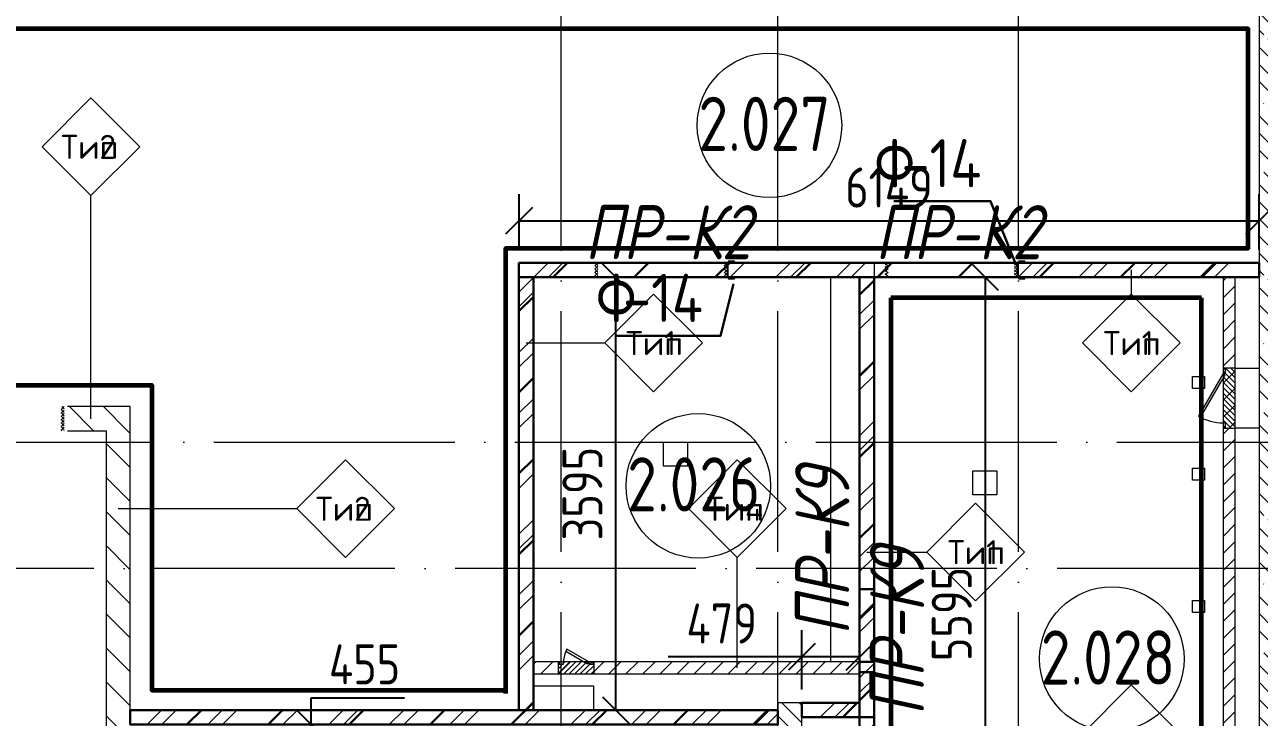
# Model space of a CAD drawing. Header units: millimetres. Extents: x -592259 to 288321, y -552984 to 293768.
# Drawn here: x 154953 to 165209, y -68595 to -62843 of the extents above; entities that cross this region are included whole.
import ezdxf

# ---------------------------------------------------------------- set-up
doc = ezdxf.new("R2010")
doc.units = ezdxf.units.MM
doc.linetypes.add('ADSK_Линия сетки', pattern=[2500, 2000, -250, 0, -250])
doc.layers.get('Defpoints').update_dxf_attribs({"color": 250})
for name, color, linetype, lineweight in [('0.2) Кирп 3.1 вып', 30, 'Continuous', 30), ('0.2) Кирпич 3 вып', 30, 'Continuous', 30), ('2.3)Фарх 3 выполн.', 160, 'Continuous', 30), ('3.3) Перемычки 3 выполн', 5, 'Continuous', 30), ('4.2) Штук 4 вып', 6, 'Continuous', 60), ('A-AREA-____-IDEN', 250, 'Continuous', 9), ('A-DETL-GENF-OTLN', 250, 'Continuous', 5), ('A-DOOR-____-MCUT', 250, 'Continuous', 5), ('A-DOOR-____-OTLN', 250, 'Continuous', 5), ('A-FLOR-____-OTLN', 250, 'Continuous', 9), ('A-WALL-____-IDEN', 250, 'Continuous', 9), ('A-WALL-____-MCUT', 250, 'Continuous', 13), ('A-WALL-____-PATT', 250, 'Continuous', 13), ('S-COLS-____-MCUT', 250, 'Continuous', 25), ('S-COLS-____-OTLN', 250, 'Continuous', 9), ('S-GRID-____-OTLN', 250, 'Continuous', 9)]:
    doc.layers.add(name, color=color, linetype=linetype, lineweight=lineweight)
doc.styles.add('GOST Common_1', font='', dxfattribs={"width": 0.9, "height": 250})
doc.styles.add('ISOCPEUR', font='isocpeur.ttf', dxfattribs={"width": 0.8, "height": 100})
doc.styles.add('ISOCPEUR_3', font='isocpeur.ttf', dxfattribs={"height": 250})
doc.styles.add('ISOCPEUR_I_3', font='ГОСТ тип А.ttf', dxfattribs={"width": 0.9, "height": 100})
doc.styles.get("Standard").update_dxf_attribs({"font": 'ГОСТ тип А.ttf'})
doc.styles.get('GOST Common_1').set_extended_font_data('GOST Common')
doc.dimstyles.new('А3', dxfattribs={"dimtxt": 333, "dimasz": 222, "dimexe": 222, "dimexo": 111, "dimgap": 111, "dimtad": 1, "dimtoh": 1, "dimdec": 0, "dimrnd": 0.0015, "dimzin": 0, "dimdsep": 46, "dimtxsty": 'Standard', "dimblk": 'OBLIQUE', "dimcen": 0, "dimclrd": 7, "dimclre": 7, "dimclrt": 7, "dimadec": 0, "dimazin": 0, "dimtfac": 1, "dimtdec": 0, "dimtofl": 0, "dimtmove": 0, "dimatfit": 3, "dimfxl": 1, "dimtolj": 1, "dimtzin": 0, "dimarcsym": 0})
pattern_1 = [(135, (28708.77, -120984.93), (-141.42136, -141.42136), [])]
pattern_2 = [(45, (28708.77, -120984.93), (-251.4472, 251.4472), []), (45, (28708.77, -120603.93), (-251.4472, 251.4472), [])]
pattern_3 = [(45, (28708.77, -120984.93), (-70.71068, 70.71068), [])]
pattern_4 = [(135, (1751.41, 124.685), (-14.14214, -14.14214), []), (225, (1751.41, 124.685), (14.14214, -14.14214), [])]
pattern_5 = [(45, (-371.384, 124.685), (-14.1421, 14.1421), []), (135, (-371.384, 124.685), (-14.1421, -14.1421), [])]
pattern_6 = [(135, (28708.77, -120984.93), (-142.5612, -142.5612), []), (135, (28851.33, -120984.93), (-142.5612, -142.5612), [252.016, -50.403, 3.353, -47.05])]
pattern_7 = [(45, (125, 0), (-22.6274, 22.6274), [])]

# ---------------------------------------------------------------- blocks, each defined once
blk = doc.blocks.new('Дверь_СКБ_1Ст_Внутренняя - Д-3п_1100x2100h_С_У мужской_ С_У женский-41848194-АР1_Кладочный план 2 этажа С2и3')
at = {"layer": 'A-DOOR-____-OTLN'}
h = blk.add_hatch(dxfattribs=at)
h.set_pattern_fill('FP_20', color=256, style=0, pattern_type=2)
h.set_pattern_definition([(45, (-371.384, 164.685), (-14.1421, 14.1421), []), (135, (-371.384, 164.685), (-14.1421, -14.1421), [])])
h.paths.add_polyline_path([(-512.5, 100), (-537.5, 100), (-537.5, -100), (-512.5, -100)])
h = blk.add_hatch(dxfattribs=at)
h.set_pattern_fill('FP_19', color=256, style=0, pattern_type=2)
h.set_pattern_definition([(135, (1751.41, 164.685), (-14.14214, -14.14214), []), (225, (1751.41, 164.685), (14.14214, -14.14214), [])])
h.paths.add_polyline_path([(562.5, 100), (537.5, 100), (537.5, -100), (562.5, -100)])
blk = doc.blocks.new('Дверь_СКБ_1Ст_Внутренняя - Д-32л_1100x2100h_Душ-V4-АР1_Кладочный план 2 этажа С2и3')
at = {"layer": 'A-DOOR-____-OTLN'}
h = blk.add_hatch(dxfattribs=at)
h.set_pattern_fill('FP_24', color=256, style=0, pattern_type=2)
h.set_pattern_definition(pattern_5)
h.paths.add_polyline_path([(-512.5, -60), (-512.5, 60), (-537.5, 60), (-537.5, -60)])
h = blk.add_hatch(dxfattribs=at)
h.set_pattern_fill('FP_23', color=256, style=0, pattern_type=2)
h.set_pattern_definition(pattern_4)
h.paths.add_polyline_path([(562.5, -60), (562.5, 60), (537.5, 60), (537.5, -60)])
blk = doc.blocks.new('Дверь_СКБ_1Ст_Внутренняя - Д-32л_1100x2100h_Душ-42648193-АР1_Кладочный план 2 этажа С2и3')
at = {"layer": 'A-DOOR-____-OTLN'}
h = blk.add_hatch(dxfattribs=at)
h.set_pattern_fill('FP_24', color=256, style=0, pattern_type=2)
h.set_pattern_definition(pattern_5)
h.paths.add_polyline_path([(-537.5, 60), (-537.5, -60), (-512.5, -60), (-512.5, 60)])
h = blk.add_hatch(dxfattribs=at)
h.set_pattern_fill('FP_23', color=256, style=0, pattern_type=2)
h.set_pattern_definition(pattern_4)
h.paths.add_polyline_path([(562.5, 60), (537.5, 60), (537.5, -60), (562.5, -60)])
blk = doc.blocks.new('ADSK_КолоннаНесущая_Швеллер_Гнутый_ГОСТ 8278-83 - 140х60х5_таб_1-V53-АР1_Кладочный план 2 этажа С2и3')
at = {"layer": 'S-COLS-____-MCUT'}
for p, q in [((-11.2, -58), (-11.2, 58)), ((43.8, 70), (-4.2, 70)), ((13.8, 65), (43.8, 65)), ((43.8, 65), (43.8, 70)), ((-4.2, -70), (43.8, -70)), ((43.8, -65), (13.8, -65)), ((43.8, -70), (43.8, -65))]:
    blk.add_line(p, q, dxfattribs=at)
for centre, radius, start, end in [((-4.2, 58), 12, 169.3934, 180), ((-4.2, 58), 7, 161.81725, 180), ((-4.2, 58), 12, 90, 115.6066), ((-4.2, -58), 12, 180, 190.6066), ((-4.2, -58), 7, 180, 198.18275), ((-4.2, -58), 12, 244.3934, 270)]:
    blk.add_arc(centre, radius, start, end, dxfattribs=at)
blk = doc.blocks.new('АР_Люк - ЛРС_ВК_300х400_внутренний_RAL 9003-V63-АР1_Кладочный план 2 этажа С2и3')
at = {"layer": 'A-DOOR-____-OTLN'}
h = blk.add_hatch(dxfattribs=at)
h.set_pattern_fill('FP_88', color=256, style=0, pattern_type=2)
h.set_pattern_definition(pattern_7)
h.paths.add_polyline_path([(275, -50), (275, 50), (-25, 50), (-25, -50)])
at = {"layer": 'A-DETL-GENF-OTLN'}
for p, q in [((275, 50), (-25, 50)), ((-25, 50), (-25, -50)), ((275, -50), (275, 50)), ((-25, -50), (275, -50))]:
    blk.add_line(p, q, dxfattribs=at)
at = {"layer": 'A-DOOR-____-MCUT'}
for p, q in [((48, 155), (38, 138)), ((38, 138), (220, 33)), ((230, 50), (48, 155)), ((20, 50), (-15, 50)), ((-15, 50), (-15, 30)), ((-15, 30), (20, 30)), ((20, 30), (20, 50)), ((220, 33), (230, 50)), ((265, 50), (230, 50)), ((230, 50), (230, 30)), ((230, 30), (265, 30)), ((265, 30), (265, 50))]:
    blk.add_line(p, q, dxfattribs=at)
blk.add_arc((230, 50), 210, 150, 180, dxfattribs=at)
blk = doc.blocks.new('АР_Люк - ЛРС_ВК_500х400_наружный_NCS S 1000-N-42736189-АР1_Кладочный план 2 этажа С2и3')
at = {"layer": 'A-DOOR-____-OTLN'}
h = blk.add_hatch(dxfattribs=at)
h.set_pattern_fill('FP_88', color=256, style=0, pattern_type=2)
h.set_pattern_definition(pattern_7)
h.paths.add_polyline_path([(375, 50), (-125, 50), (-125, -50), (375, -50)])
at = {"layer": 'A-DETL-GENF-OTLN'}
for p, q in [((375, 50), (-125, 50)), ((-125, 50), (-125, -50)), ((375, -50), (375, 50)), ((-125, -50), (375, -50))]:
    blk.add_line(p, q, dxfattribs=at)
at = {"layer": 'A-DOOR-____-MCUT'}
for p, q in [((-25, 255), (-35, 238)), ((-35, 238), (320, 33)), ((330, 50), (-25, 255)), ((-80, 50), (-115, 50)), ((-115, 50), (-115, 30)), ((-115, 30), (-80, 30)), ((-80, 30), (-80, 50)), ((320, 33), (330, 50)), ((365, 50), (330, 50)), ((330, 50), (330, 30)), ((330, 30), (365, 30)), ((365, 30), (365, 50))]:
    blk.add_line(p, q, dxfattribs=at)
blk.add_arc((330, 50), 410, 150, 180, dxfattribs=at)
blk = doc.blocks.new('AAR_СКБ_Марка_Помещения_мал - Номер-28977439-АР1_Кладочный план 2 этажа С2и3')
at = {"layer": 'A-AREA-____-IDEN'}
blk.add_circle((-0.028, 0), 3, dxfattribs=at)
blk = doc.blocks.new('ADSK_Марка_Стена - Типоразмер_ADSK_Марка-30564887-АР1_Кладочный план 2 этажа С2и3')
at = {"layer": 'A-WALL-____-IDEN'}
for p, q in [((-0.16, 4.37), (-4.21, 0.31)), ((3.9, 0.31), (-0.16, 4.37)), ((-4.21, 0.31), (-0.16, -3.74)), ((-0.16, -3.74), (3.9, 0.31))]:
    blk.add_line(p, q, dxfattribs=at)
blk = doc.blocks.new('_Oblique')
at = {"color": 0, "linetype": 'ByBlock', "lineweight": -2}
blk.add_line((-0.5, -0.5), (0.5, 0.5), dxfattribs=at)
blk = doc.blocks.new('*D5528')
at = {"color": 7, "lineweight": -2, "transparency": 16777216}
for p, q in [((157332, -68655), (157332, -68433)), ((157332, -68433), (158109, -68433)), ((157848, -68655), (157110, -68655)), ((157332, -69110), (157332, -68655)), ((157848, -69110), (157110, -69110))]:
    blk.add_line(p, q, dxfattribs=at)
at = {"layer": 'Defpoints', "color": 0, "transparency": 16777216}
for p in [(157332, -68655), (157959, -68655), (157959, -69110)]:
    blk.add_point(p, dxfattribs=at)
at = {"color": 7, "lineweight": -2, "transparency": 16777216, "xscale": 222, "yscale": 222, "zscale": 222}
for p, rotation in [((157332, -68655), 90), ((157332, -69110), 270)]:
    blk.add_blockref('_Oblique', p, dxfattribs=dict(at, rotation=rotation))
at = {"color": 7, "transparency": 16777216, "insert": (157776, -68155), "char_height": 333, "attachment_point": 5}
blk.add_mtext('\\A1;455', dxfattribs=at)
blk = doc.blocks.new('*D5530')
at = {"color": 7, "lineweight": -2, "transparency": 16777216}
for p, q in [((159290, -64940), (160085, -64940)), ((159863, -68535), (159863, -64940)), ((159290, -68535), (160085, -68535))]:
    blk.add_line(p, q, dxfattribs=at)
at = {"layer": 'Defpoints', "color": 0, "transparency": 16777216}
for p in [(159179, -64940), (159863, -64940), (159179, -68535)]:
    blk.add_point(p, dxfattribs=at)
at = {"color": 7, "lineweight": -2, "transparency": 16777216, "xscale": 222, "yscale": 222, "zscale": 222}
for p, rotation in [((159863, -64940), 90), ((159863, -68535), 270)]:
    blk.add_blockref('_Oblique', p, dxfattribs=dict(at, rotation=rotation))
at = {"color": 7, "transparency": 16777216, "insert": (159586, -66737), "char_height": 333, "attachment_point": 5, "rotation": 90}
blk.add_mtext('\\A1;3595', dxfattribs=at)
blk = doc.blocks.new('*D5531')
at = {"color": 7, "lineweight": -2, "transparency": 16777216}
for p, q in [((159059, -64709), (159059, -64250)), ((165207, -64709), (165207, -64250)), ((159059, -64472), (165207, -64472))]:
    blk.add_line(p, q, dxfattribs=at)
at = {"layer": 'Defpoints', "color": 0, "transparency": 16777216}
for p in [(165207, -64472), (159059, -64820), (165207, -64820)]:
    blk.add_point(p, dxfattribs=at)
at = {"color": 7, "lineweight": -2, "transparency": 16777216, "xscale": 222, "yscale": 222, "zscale": 222, "rotation": 180}
blk.add_blockref('_Oblique', (159059, -64472), dxfattribs=at)
at = {"color": 7, "lineweight": -2, "transparency": 16777216, "xscale": 222, "yscale": 222, "zscale": 222}
blk.add_blockref('_Oblique', (165207, -64472), dxfattribs=at)
at = {"color": 7, "transparency": 16777216, "insert": (162133, -64195), "char_height": 333, "attachment_point": 5}
blk.add_mtext('\\A1;6149', dxfattribs=at)
blk = doc.blocks.new('*D5532')
at = {"color": 7, "lineweight": -2, "transparency": 16777216}
for p, q in [((162120, -64940), (163154, -64940)), ((162932, -64940), (162932, -70535)), ((162120, -70535), (163154, -70535))]:
    blk.add_line(p, q, dxfattribs=at)
at = {"layer": 'Defpoints', "color": 0, "transparency": 16777216}
for p in [(162009, -64940), (162009, -70535), (162932, -70535)]:
    blk.add_point(p, dxfattribs=at)
at = {"color": 7, "lineweight": -2, "transparency": 16777216, "xscale": 222, "yscale": 222, "zscale": 222}
for p, rotation in [((162932, -64940), 90), ((162932, -70535), 270)]:
    blk.add_blockref('_Oblique', p, dxfattribs=dict(at, rotation=rotation))
at = {"color": 7, "transparency": 16777216, "insert": (162654, -67737), "char_height": 333, "attachment_point": 5, "rotation": 90}
blk.add_mtext('\\A1;5595', dxfattribs=at)
blk = doc.blocks.new('*D5533')
at = {"color": 7, "lineweight": -2, "transparency": 16777216}
for p, q in [((161409, -68364), (161409, -67871)), ((161889, -68364), (161889, -67871)), ((161409, -68093), (160299, -68093)), ((161889, -68093), (161409, -68093))]:
    blk.add_line(p, q, dxfattribs=at)
at = {"layer": 'Defpoints', "color": 0, "transparency": 16777216}
for p in [(161409, -68093), (161409, -68475), (161889, -68475)]:
    blk.add_point(p, dxfattribs=at)
at = {"color": 7, "lineweight": -2, "transparency": 16777216, "xscale": 222, "yscale": 222, "zscale": 222, "rotation": 180}
blk.add_blockref('_Oblique', (161409, -68093), dxfattribs=at)
at = {"color": 7, "lineweight": -2, "transparency": 16777216, "xscale": 222, "yscale": 222, "zscale": 222}
blk.add_blockref('_Oblique', (161889, -68093), dxfattribs=at)
at = {"color": 7, "transparency": 16777216, "insert": (160743, -67816), "char_height": 333, "attachment_point": 5}
blk.add_mtext('\\A1;479', dxfattribs=at)

msp = doc.modelspace()

# ---------------------------------------------------------------- hatches: boundary and pattern name
at = {"layer": '0.2) Кирпич 3 вып'}
h = msp.add_hatch(dxfattribs=at)
h.set_pattern_fill('ANSI31', color=256, scale=150)
h.paths.add_polyline_path([(159058.7515, -64819.933), (165207.2722, -64819.933), (165207.2722, -64939.933), (159058.7515, -64939.933)])
h.paths.add_polyline_path([(161409.2787, -68474.9347), (161888.7722, -68474.9347), (161888.7722, -68594.9347), (161409.2787, -68594.9347)])
h.paths.add_polyline_path([(161888.7722, -64939.933), (162008.7722, -64939.933), (162008.7722, -70534.9336), (161888.7722, -70534.9336)])
h.paths.add_polyline_path([(159058.7515, -68534.9347), (159178.7515, -68534.9347), (159178.7515, -64939.933), (159058.7515, -64939.933)])
h.paths.add_polyline_path([(155829.7509, -68534.9347), (161208.7503, -68534.9347), (161208.7503, -68654.9347), (155829.7509, -68654.9347)])
h.paths.add_polyline_path([(157958.7515, -69109.9342), (158078.7515, -69109.9342), (158078.7515, -68654.9347), (157958.7515, -68654.9347)])
h.paths.add_polyline_path([(157958.7515, -71737.4347), (158078.7503, -71737.4347), (158078.7503, -69509.9347), (157958.7515, -69509.9347)])
h.paths.add_polyline_path([(144549.7718, -67569.9347), (144669.7718, -67569.9347), (144669.7718, -62609.9347), (144549.7718, -62609.9347)])
h.paths.add_polyline_path([(143953.7722, -67569.9347), (152658.7718, -67569.9347), (152658.7718, -67689.9347), (143953.7722, -67689.9347)])
h.paths.add_polyline_path([(143953.7722, -71734.9336), (143833.7722, -71734.9336), (143833.7722, -67569.9347), (143953.7722, -67569.9347)])
h.paths.add_polyline_path([(146588.7728, -69109.9342), (146708.7728, -69109.9342), (146708.7728, -67689.9347), (146588.7728, -67689.9347)])
h.paths.add_polyline_path([(146588.7728, -71409.9347), (146708.7503, -71409.9347), (146708.7503, -69509.9343), (146588.7728, -69509.9343)])
at = {"layer": 'A-WALL-____-PATT', "lineweight": 15}
h = msp.add_hatch(dxfattribs=at)
h.set_pattern_fill('FP_40', color=256, style=0, pattern_type=2)
h.set_pattern_definition(pattern_6)
h.paths.add_polyline_path([(165407.2722, -70889.9336), (165407.2722, -62209.9342), (165207.2722, -62209.9342), (165207.2722, -70889.9336)])
h = msp.add_hatch(dxfattribs=at)
h.set_pattern_fill('FP_12', color=256, style=0, pattern_type=2)
h.set_pattern_definition(pattern_2)
h.paths.add_polyline_path([(159058.7515, -68534.9347), (159178.7515, -68534.9347), (159178.7515, -64819.933), (159058.7515, -64819.933), (159058.7515, -68074.9441)])
h = msp.add_hatch(dxfattribs=at)
h.set_pattern_fill('FP_12', color=256, style=0, pattern_type=2)
h.set_pattern_definition(pattern_2)
h.paths.add_polyline_path([(160818.7722, -64939.933), (161888.7722, -64939.933), (161888.7722, -64819.933), (160788.7722, -64819.933), (160788.7722, -64939.933)])
h.paths.add_polyline_path([(159178.7515, -64939.933), (159688.7722, -64939.933), (159688.7722, -64819.933), (159178.7515, -64819.933)])
h = msp.add_hatch(dxfattribs=at)
h.set_pattern_fill('FP_12', color=256, style=0, pattern_type=2)
h.set_pattern_definition(pattern_2)
h.paths.add_polyline_path([(162008.7722, -70534.9336), (162008.7722, -69299.9347), (161988.7722, -69299.9347), (161988.7722, -69264.9347), (162008.7722, -69264.9347), (161991.4517, -69254.9347), (162008.7722, -69224.9347), (162008.7722, -68854.9347), (161988.7722, -68854.9347), (161988.7722, -68819.9347), (162008.7722, -68819.9347), (162008.7722, -64819.933), (161888.7722, -64819.933), (161888.7722, -70534.9336)])
h = msp.add_hatch(dxfattribs=at)
h.set_pattern_fill('FP_12', color=256, style=0, pattern_type=2)
h.set_pattern_definition(pattern_2)
h.paths.add_polyline_path([(164955.3124, -64939.933), (165208.7503, -64939.933), (165208.7503, -64819.933), (163200.7722, -64819.933), (163200.7722, -64939.933), (163530.8395, -64939.933)])
h.paths.add_polyline_path([(162070.7722, -64939.933), (162100.7722, -64939.933), (162100.7722, -64819.933), (162008.7722, -64819.933), (162008.7722, -64939.933)])
h = msp.add_hatch(dxfattribs=at)
h.set_pattern_fill('FP_16', color=94, style=0, pattern_type=2)
h.set_pattern_definition(pattern_3)
h.paths.add_polyline_path([(164908.7722, -71737.4347), (165008.7722, -71737.4347), (165008.7722, -64939.933), (164908.7722, -64939.933), (164908.7722, -65704.9342), (164928.7722, -65704.9342), (164928.7722, -65739.9342), (164908.7722, -65739.9342), (164926.0928, -65749.9342), (164908.7722, -65779.9342), (164908.7722, -66149.9342), (164928.7722, -66149.9342), (164928.7722, -66184.9342), (164908.7722, -66184.9342), (164908.7722, -71447.4347), (164928.7722, -71447.4347), (164928.7722, -71482.4347), (164908.7722, -71482.4347), (164926.0928, -71492.4347), (164908.7722, -71522.4347), (164908.7722, -71692.4347), (164928.7722, -71692.4347), (164928.7722, -71727.4347), (164908.7722, -71727.4347)])
h = msp.add_hatch(dxfattribs=at)
h.set_pattern_fill('FP_1', color=256, style=0, pattern_type=2)
h.set_pattern_definition(pattern_1)
h.paths.add_polyline_path([(152858.7718, -66214.9336), (154179.5173, -66214.9336), (154179.5173, -66014.9336), (152858.7718, -66014.9336)])
h.paths.add_polyline_path([(155829.7509, -66214.9336), (155829.7509, -66014.9336), (155279.5173, -66014.9336), (155279.5173, -66214.9336), (155629.7509, -66214.9336)])
h = msp.add_hatch(dxfattribs=at)
h.set_pattern_fill('FP_1', color=256, style=0, pattern_type=2)
h.set_pattern_definition(pattern_1)
h.paths.add_polyline_path([(155629.7509, -71937.4347), (155829.7509, -71937.4347), (155829.7509, -66214.9336), (155629.7509, -66214.9336), (155629.7509, -68074.9441)])
h = msp.add_hatch(dxfattribs=at)
h.set_pattern_fill('FP_16', color=94, style=0, pattern_type=2)
h.set_pattern_definition(pattern_3)
h.paths.add_polyline_path([(161888.7722, -68234.9347), (161888.7722, -68134.9347), (159673.7515, -68134.9347), (159673.7515, -68154.9347), (159638.7515, -68154.9347), (159638.7515, -68134.9347), (159628.7515, -68152.2553), (159598.7515, -68134.9347), (159428.7515, -68134.9347), (159428.7515, -68154.9347), (159393.7515, -68154.9347), (159393.7515, -68134.9347), (159178.7515, -68134.9347), (159178.7515, -68234.9347), (160681.8938, -68234.9347)])
h = msp.add_hatch(dxfattribs=at)
h.set_pattern_fill('FP_40', color=256, style=0, pattern_type=2)
h.set_pattern_definition(pattern_6)
h.paths.add_polyline_path([(161208.7503, -71737.4347), (161408.7503, -71737.4347), (161408.7503, -68474.9316), (161208.7503, -68474.9316), (161208.7503, -70090.9251)])
h = msp.add_hatch(dxfattribs=at)
h.set_pattern_fill('FP_12', color=256, style=0, pattern_type=2)
h.set_pattern_definition(pattern_2)
h.paths.add_polyline_path([(161888.7722, -68594.9347), (161888.7722, -68474.9347), (161409.2787, -68474.9347), (161409.2787, -68594.9347)])
h = msp.add_hatch(dxfattribs=at)
h.set_pattern_fill('FP_12', color=256, style=0, pattern_type=2)
h.set_pattern_definition(pattern_2)
h.paths.add_polyline_path([(161208.7503, -68654.9347), (161208.7503, -68534.9347), (155829.7509, -68534.9347), (155829.7509, -68654.9347), (160681.8938, -68654.9347)])

# ---------------------------------------------------------------- linework, layer by layer
at = {"layer": '0.2) Кирп 3.1 вып'}
for points in [[(159058.7515, -64819.933), (165207.2722, -64819.933), (165207.2722, -64939.933), (159058.7515, -64939.933)], [(159058.7515, -68534.9347), (159178.7515, -68534.9347), (159178.7515, -64939.933), (159058.7515, -64939.933)], [(161888.7722, -64939.933), (162008.7722, -64939.933), (162008.7722, -70534.9336), (161888.7722, -70534.9336)], [(161409.2787, -68474.9347), (161888.7722, -68474.9347), (161888.7722, -68594.9347), (161409.2787, -68594.9347)], [(155829.7509, -68534.9347), (161208.7503, -68534.9347), (161208.7503, -68654.9347), (155829.7509, -68654.9347)]]:
    msp.add_lwpolyline(points, close=True, dxfattribs=at)
at = {"layer": '2.3)Фарх 3 выполн.'}
for points in [[(163187.9849, -64839.6283), (162976.8853, -64307.5994), (162873.3036, -64307.5994), (162173.3036, -64307.5994)], [(160840.1324, -64995.0009), (160732.9554, -65426.3513), (160560.3192, -65426.3513), (159860.3192, -65426.3513)]]:
    msp.add_lwpolyline(points, dxfattribs=at)
at = {"layer": '3.3) Перемычки 3 выполн'}
for points in [[(161888.7722, -68134.9347), (162008.7722, -68134.9347), (162008.7722, -67530.6218), (161888.7722, -67530.6218)], [(162008.7722, -68219.2417), (161888.7722, -68219.2417), (161888.7722, -68594.9347), (162008.7722, -68594.9347)]]:
    msp.add_lwpolyline(points, close=True, dxfattribs=at)
at = {"layer": '4.2) Штук 4 вып'}
for p, q in [((164728.2625, -65110.9669), (162148.7486, -65110.9669)), ((162148.7486, -65110.9669), (162148.7486, -70362.187)), ((164728.2625, -70362.187), (164728.2625, -65110.9669))]:
    msp.add_line(p, q, dxfattribs=at)
msp.add_lwpolyline([(158948.6881, -68398.2949), (158948.6881, -64698.0042), (165116.1796, -64698.0042), (165116.1796, -62875.9046), (153122.9388, -62875.9046), (153122.9388, -65837.903), (156008.6667, -65837.903), (156008.6667, -68370.2885), (158948.6881, -68370.2885)], dxfattribs=at)
at = {"layer": 'A-FLOR-____-OTLN'}
for p, q in [((161648.7722, -68134.9347), (161648.7722, -64939.933)), ((165008.7722, -65694.9342), (165207.2722, -65694.9342)), ((164653.7503, -65864.9342), (164653.7503, -65764.9342)), ((164653.7503, -65764.9342), (164753.7503, -65764.9342)), ((164753.7503, -65764.9342), (164753.7503, -65864.9342)), ((164753.7503, -65864.9342), (164653.7503, -65864.9342)), ((165207.2722, -66194.9342), (165008.7722, -66194.9342)), ((160258.7732, -66509.9342), (160258.7732, -66309.9342)), ((160258.7732, -66309.9342), (160458.7732, -66309.9342)), ((160458.7732, -66309.9342), (160458.7732, -66509.9342)), ((160458.7732, -66509.9342), (160258.7732, -66509.9342)), ((162827.7734, -66746.9342), (162827.7734, -66546.9342)), ((162827.7734, -66546.9342), (163027.7734, -66546.9342)), ((163027.7734, -66546.9342), (163027.7734, -66746.9342)), ((164653.7503, -66624.9342), (164653.7503, -66524.9342)), ((164653.7503, -66524.9342), (164753.7503, -66524.9342)), ((164753.7503, -66524.9342), (164753.7503, -66624.9342)), ((164753.7503, -66624.9342), (164653.7503, -66624.9342)), ((163027.7734, -66746.9342), (162827.7734, -66746.9342)), ((164653.7503, -67724.9342), (164653.7503, -67624.9342)), ((164653.7503, -67624.9342), (164753.7503, -67624.9342)), ((164753.7503, -67624.9342), (164753.7503, -67724.9342)), ((164753.7503, -67724.9342), (164653.7503, -67724.9342)), ((159178.7515, -68334.9347), (159678.6912, -68334.9347)), ((159678.6912, -68334.9347), (159678.6912, -68534.9347))]:
    msp.add_line(p, q, dxfattribs=at)
at = {"layer": 'A-WALL-____-IDEN'}
for p, q in [((155502.3629, -66114.9336), (155502.3629, -64261.5498)), ((164145.4008, -64879.933), (164145.4008, -65079.8697)), ((159118.7515, -65485.5866), (159772.1688, -65485.5866)), ((155729.7509, -66861.5262), (157212.8067, -66861.5262)), ((160872.5348, -68184.9347), (160872.5348, -67267.2431)), ((161948.7722, -67222.2093), (162446.732, -67222.2093))]:
    msp.add_line(p, q, dxfattribs=at)
at = {"layer": 'A-WALL-____-MCUT', "color": 7, "lineweight": 15}
for p, q in [((165207.2722, -62209.9342), (165207.2722, -71089.9336)), ((159658.7722, -64819.933), (159058.7515, -64819.933)), ((159058.7515, -64819.933), (159058.7515, -68534.9347)), ((162070.7722, -64819.933), (160818.7722, -64819.933)), ((162008.7722, -64819.933), (162008.7722, -68819.9347)), ((165208.7503, -64819.933), (163230.7722, -64819.933)), ((165208.7503, -64939.933), (165208.7503, -64819.933)), ((159178.7515, -64939.933), (159658.7722, -64939.933)), ((159178.7515, -68534.9347), (159178.7515, -64939.933)), ((160818.7722, -64939.933), (161888.7722, -64939.933)), ((161888.7722, -64939.933), (161888.7722, -68474.9347)), ((162008.7722, -64939.933), (162070.7722, -64939.933)), ((163230.7722, -64939.933), (165208.7503, -64939.933)), ((155829.7509, -66014.9336), (155309.5173, -66014.9336)), ((155829.7509, -68534.9347), (155829.7509, -66014.9336)), ((155309.5173, -66214.9336), (155629.7509, -66214.9336)), ((155629.7509, -66214.9336), (155629.7509, -71937.4347)), ((161208.7503, -68474.9316), (161208.7503, -68534.9347)), ((161408.7503, -68474.9316), (161208.7503, -68474.9316)), ((161408.7503, -70534.9336), (161408.7503, -68474.9316)), ((161888.7722, -68474.9347), (161409.2787, -68474.9347)), ((161409.2787, -68474.9347), (161409.2787, -68594.9347)), ((161208.7503, -68534.9347), (155829.7509, -68534.9347)), ((161409.2787, -68594.9347), (161888.7722, -68594.9347)), ((161888.7722, -68594.9347), (161888.7722, -70534.9336))]:
    msp.add_line(p, q, dxfattribs=at)
at = {"layer": 'A-WALL-____-MCUT', "color": 84, "lineweight": 15}
for p, q in [((164908.7722, -64939.933), (164908.7722, -65704.9342)), ((165008.7722, -71737.4347), (165008.7722, -64939.933)), ((164908.7722, -65779.9342), (164908.7722, -66149.9342)), ((164908.7722, -66184.9342), (164908.7722, -70534.9336)), ((159393.7515, -68134.9347), (159178.7515, -68134.9347)), ((159598.7515, -68134.9347), (159428.7515, -68134.9347)), ((161888.7722, -68134.9347), (159673.7515, -68134.9347)), ((159178.7515, -68234.9347), (161888.7722, -68234.9347))]:
    msp.add_line(p, q, dxfattribs=at)
at = {"layer": 'A-WALL-____-MCUT', "lineweight": 15}
for p, q in [((155829.7509, -68534.9347), (155829.7509, -68654.9347)), ((161208.7503, -68654.9347), (161208.7503, -68534.9347))]:
    msp.add_line(p, q, dxfattribs=at)
at = {"layer": 'S-GRID-____-OTLN', "linetype": 'ADSK_Линия сетки'}
for p, q in [((159408.7722, -124723.7741), (159408.7722, -59782.9296)), ((161208.7722, -124723.7741), (161208.7722, -59782.9296)), ((163208.7722, -124723.7747), (163208.7722, -59782.9296)), ((94022.7944, -66309.9342), (185529.6518, -66309.9342)), ((185529.6518, -67359.9342), (128028.7722, -67359.9342))]:
    msp.add_line(p, q, dxfattribs=at)

# ---------------------------------------------------------------- block references
at = {"layer": 'A-AREA-____-IDEN', "xscale": 200, "yscale": 200, "zscale": 99.99999999999993}
for p in [(161145.2105, -63678.4541), (160553.8006, -66672.314), (163989.1651, -68110.1596)]:
    msp.add_blockref('AAR_СКБ_Марка_Помещения_мал - Номер-28977439-АР1_Кладочный план 2 этажа С2и3', p, dxfattribs=at)
at = {"layer": 'A-DOOR-____-OTLN', "color": 255}
for name, p in [('Дверь_СКБ_1Ст_Внутренняя - Д-32л_1100x2100h_Душ-V4-АР1_Кладочный план 2 этажа С2и3', (160226.2722, -64879.933)), ('Дверь_СКБ_1Ст_Внутренняя - Д-32л_1100x2100h_Душ-42648193-АР1_Кладочный план 2 этажа С2и3', (162638.2722, -64879.933))]:
    msp.add_blockref(name, p, dxfattribs=at)
at = {"layer": 'A-DOOR-____-OTLN', "color": 250, "rotation": 89.99999999999982}
msp.add_blockref('АР_Люк - ЛРС_ВК_500х400_наружный_NCS S 1000-N-42736189-АР1_Кладочный план 2 этажа С2и3', (164958.7722, -66069.9342), dxfattribs=at)
at = {"layer": 'A-DOOR-____-OTLN', "color": 255, "rotation": 180}
msp.add_blockref('Дверь_СКБ_1Ст_Внутренняя - Д-3п_1100x2100h_С_У мужской_ С_У женский-41848194-АР1_Кладочный план 2 этажа С2и3', (154742.0173, -66114.9336), dxfattribs=at)
at = {"layer": 'A-DOOR-____-OTLN', "color": 250}
msp.add_blockref('АР_Люк - ЛРС_ВК_300х400_внутренний_RAL 9003-V63-АР1_Кладочный план 2 этажа С2и3', (159408.7515, -68184.9347), dxfattribs=at)
at = {"layer": 'A-WALL-____-IDEN', "xscale": 99.99999999999993, "yscale": 99.99999999999993, "zscale": 99.99999999999993}
for p in [(155517.9879, -63887.0829), (160193.5107, -65516.8366), (164161.0258, -65516.8366), (157634.1486, -66892.7762), (160888.1598, -66892.7762), (162868.0739, -67253.4593), (164161.0258, -68762.9853)]:
    msp.add_blockref('ADSK_Марка_Стена - Типоразмер_ADSK_Марка-30564887-АР1_Кладочный план 2 этажа С2и3', p, dxfattribs=at)
at = {"layer": 'S-COLS-____-OTLN'}
for p in [(160804.9722, -64879.933), (163216.9722, -64879.933)]:
    msp.add_blockref('ADSK_КолоннаНесущая_Швеллер_Гнутый_ГОСТ 8278-83 - 140х60х5_таб_1-V53-АР1_Кладочный план 2 этажа С2и3', p, dxfattribs=at)

# ---------------------------------------------------------------- texts
at = {"layer": '2.3)Фарх 3 выполн.', "char_height": 400, "attachment_point": 1, "style": 'GOST Common_1'}
for s, insert, width in [('\\fGOST Common|b0|i0|c204|p34|;\\W.9;Ф', (162009.7798, -63793.5702), 274.177125), ('-14', (162235.9985, -63793.5702), 548.35425), ('\\fGOST Common|b0|i0|c204|p34|;\\W.9;Ф', (159696.7954, -64912.3222), 274.177125), ('-14', (159923.0141, -64912.3222), 548.35425)]:
    msp.add_mtext(s, dxfattribs=dict(at, insert=insert, width=width))
at = {"layer": '3.3) Перемычки 3 выполн', "char_height": 450, "width": 141.097, "attachment_point": 1, "style": 'ISOCPEUR_I_3'}
for insert in [(159604.0752, -64341.0202), (162016.0752, -64341.0202)]:
    msp.add_mtext('{\\fISOCPEUR|b0|i1|c204|p34;\\W0.8;ПР-К2}', dxfattribs=dict(at, insert=insert))
at = {"layer": '3.3) Перемычки 3 выполн', "char_height": 450, "width": 141.097, "attachment_point": 1, "rotation": 90, "style": 'ISOCPEUR_I_3'}
for insert in [(161352.8778, -67915.2313), (161973.5141, -68582.3142)]:
    msp.add_mtext('{\\fISOCPEUR|b0|i1|c204|p34;\\W0.8;ПР-К9}', dxfattribs=dict(at, insert=insert))
at = {"layer": 'A-AREA-____-IDEN', "char_height": 450, "width": 654.177, "attachment_point": 1, "style": 'ISOCPEUR'}
for s, insert in [('2.027', (160549.6931, -63441.5042)), ('2.026', (159958.2833, -66435.3642)), ('2.028', (163393.6477, -67873.2097))]:
    msp.add_mtext(s, dxfattribs=dict(at, insert=insert))
at = {"layer": 'A-WALL-____-IDEN', "char_height": 200, "attachment_point": 1, "style": 'ISOCPEUR_3'}
for s, insert, width in [('Тип', (155253.607, -63757.4143), 387.215062), (' 2', (155573.0914, -63757.4143), 230.084312), ('Тип', (159945.2299, -65387.1679), 387.215062), (' 1', (160264.7143, -65387.1679), 190.801625), ('Тип', (163912.745, -65387.1679), 387.215062), (' 1', (164232.2293, -65387.1679), 190.801625), ('Тип', (157369.7678, -66763.1075), 387.215062), (' 2', (157689.2522, -66763.1075), 230.084312), ('Тип', (160616.779, -66763.1075), 387.215062), (' 4', (160936.2634, -66763.1075), 246.91975), ('Тип', (162619.7931, -67123.7907), 387.215062), (' 1', (162939.2774, -67123.7907), 190.801625)]:
    msp.add_mtext(s, dxfattribs=dict(at, insert=insert, width=width))

# ---------------------------------------------------------------- dimensions: what is measured, and where the dimension line sits
for base, p1, p2, picture, middle in [((165207.2722, -64472.2206), (159058.7515, -64819.933), (165207.2722, -64819.933), '*D5531', (162133.0119, -64194.7206)), ((161409.2787, -68093.4073), (161888.7722, -68474.9347), (161409.2787, -68474.9347), '*D5533', (160743.2787, -67815.9073))]:
    dim = msp.add_linear_dim(base=base, p1=p1, p2=p2, dimstyle='А3')
    dim.commit()
    dim.dimension.update_dxf_attribs({"geometry": picture, "text_midpoint": middle})
for base, p1, p2, picture, middle in [((159863.3408, -64939.933), (159178.7515, -68534.9347), (159178.7515, -64939.933), '*D5530', (159585.8408, -66737.4339)), ((162931.8716, -70534.9336), (162008.7722, -64939.933), (162008.7722, -70534.9336), '*D5532', (162654.3716, -67737.4333)), ((157331.5689, -68654.9347), (157958.7515, -69109.9342), (157958.7515, -68654.9347), '*D5528', (157775.5689, -68155.4347))]:
    dim = msp.add_linear_dim(base=base, p1=p1, p2=p2, angle=90, dimstyle='А3')
    dim.commit()
    dim.dimension.update_dxf_attribs({"geometry": picture, "text_midpoint": middle})

doc.saveas('drawing.dxf')
